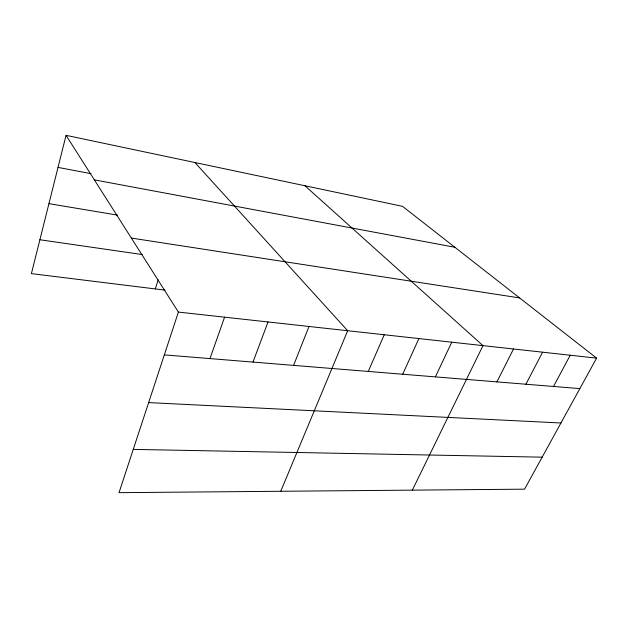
<?xml version="1.0" encoding="UTF-8"?>
<svg xmlns="http://www.w3.org/2000/svg" width="628" height="628" viewBox="0 0 628 628"><rect width="100%" height="100%" fill="white"/><g stroke="black" fill="none" stroke-linecap="round" stroke-linejoin="round"><path stroke-width="0.94" d="M66.058 135.334L178.391 312.085L119.037 492.666L524.561 489.173L596.6 358.141L402.556 206.345L66.058 135.334L31.4 273.627L165.015 290.128M155.304 288.935L158.154 279.86M209.98 358.596L224.581 317.171M252.982 362.081L268.038 321.96M293.574 365.378L309.007 326.466M280.74 491.277L347.684 330.728L194.939 162.534M368.259 371.438L384.257 334.755M402.689 374.233L418.9 338.571M435.385 376.879L451.76 342.189M412.345 490.138L482.971 345.628L304.925 185.739M496.921 381.871L513.523 348.987M525.903 384.226L542.576 352.19M553.511 386.463L570.24 355.236M133.262 449.389L542.16 457.16M148.64 402.603L560.945 422.989M164.324 354.891L579.848 388.606M178.391 312.085L596.6 358.141M39.894 239.747L142.226 254.552M131.354 238.075L519.623 297.923M48.937 203.653L117.601 215.137M94.357 179.859L454.853 247.259M58.027 167.393L91.013 173.673"/></g></svg>
